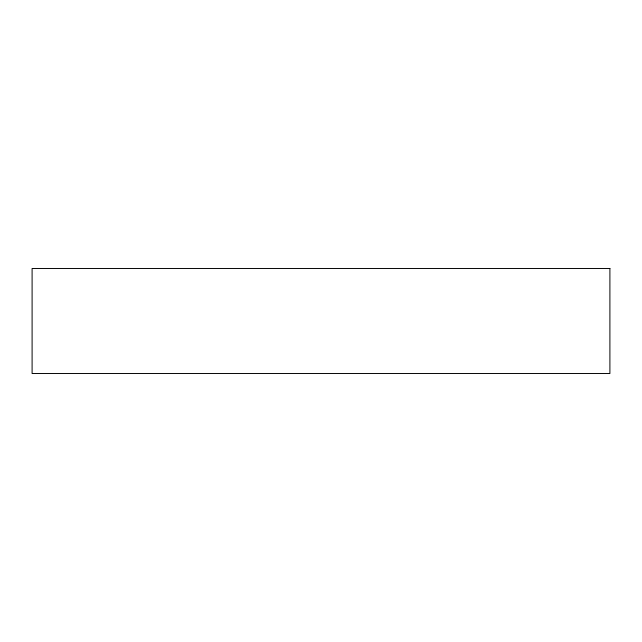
<?xml version="1.0" encoding="UTF-8"?>
<svg xmlns="http://www.w3.org/2000/svg" width="642" height="642" viewBox="0 0 642 642"><rect width="100%" height="100%" fill="white"/><g stroke="black" fill="none" stroke-linecap="round" stroke-linejoin="round"><path stroke-width="0.96" d="M609.9 268.476L32.1 268.476L32.1 373.524L609.9 373.524L609.9 268.476"/></g></svg>
